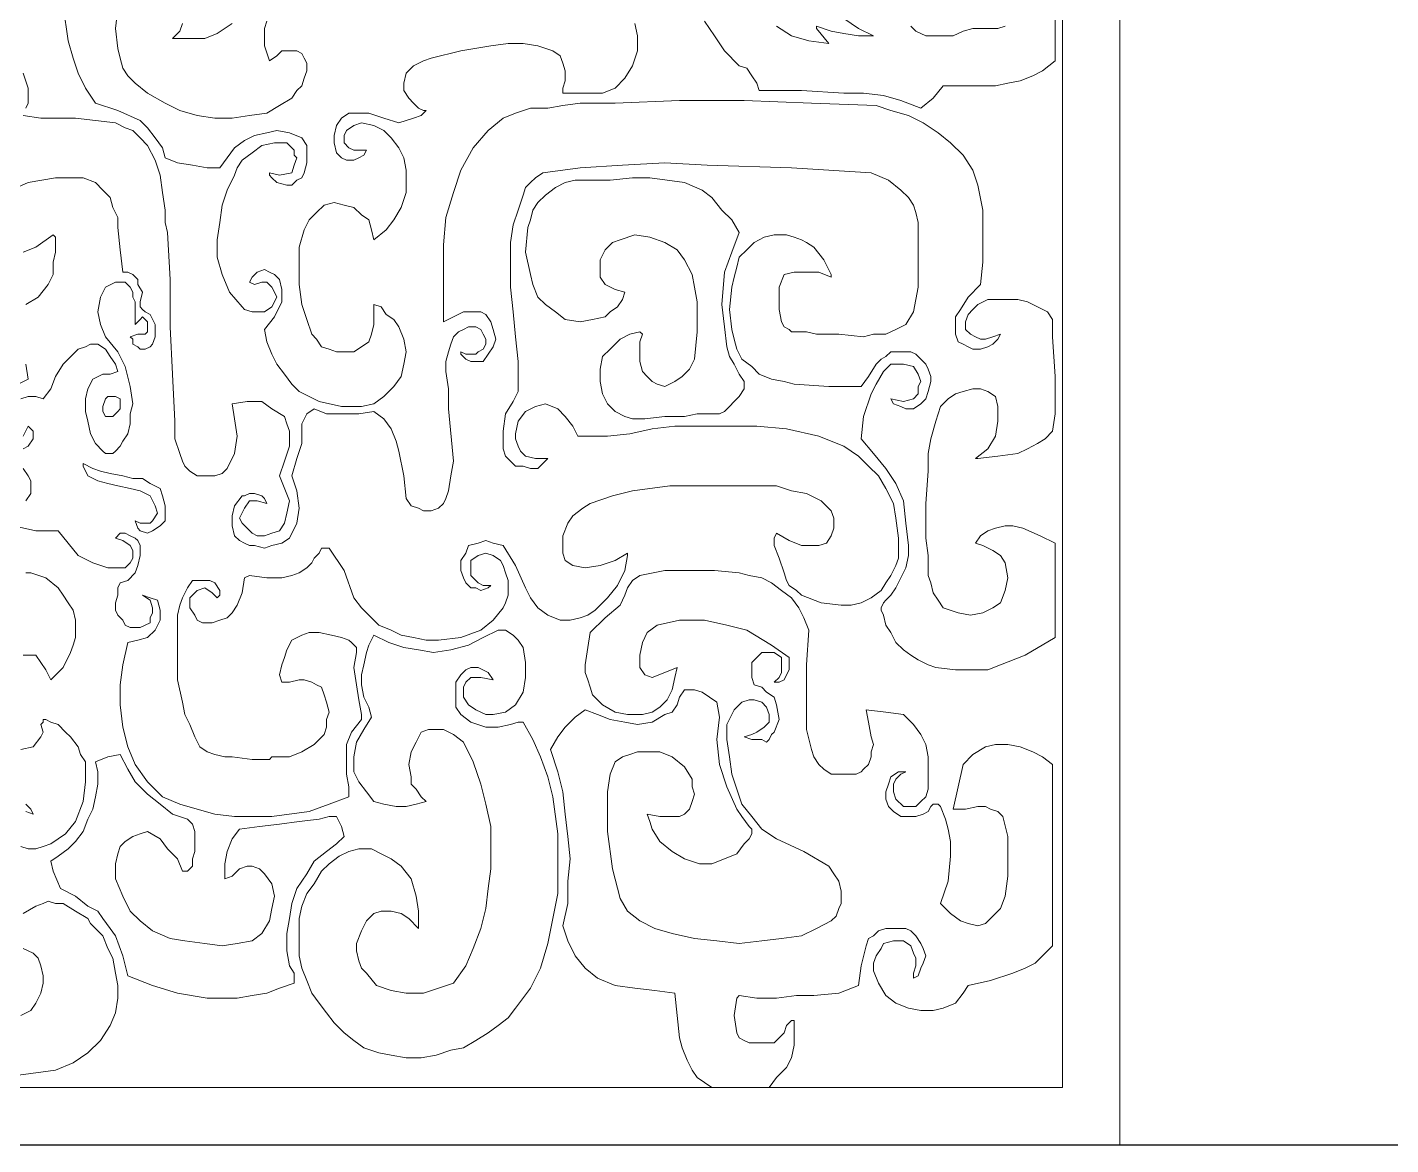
# Model space of a CAD drawing. Extents: x -66030 to 95157, y -13132 to 45879.
# Drawn here: x -38988 to -36846, y 24423 to 26178 of the extents above; entities that cross this region are included whole.
import ezdxf

# ---------------------------------------------------------------- set-up
doc = ezdxf.new("R2010")
doc.units = 0
doc.header["$LTSCALE"] = 100
doc.header["$MEASUREMENT"] = 0
doc.layers.get('0').update_dxf_attribs({"linetype": 'CONTINUOUS'})
doc.layers.add('3', color=11, linetype='CONTINUOUS')

msp = doc.modelspace()

# ---------------------------------------------------------------- linework, layer by layer
at = {"lineweight": 0}
for points in [[(-39466.8, 29168.3), (-37271.6, 29168.3), (-37271.6, 24422.6), (-39466.8, 24422.6), (-39466.8, 29168.3)], [(-39377, 29078.5), (-37361.5, 29078.5), (-37361.5, 24512.4), (-39377, 24512.4), (-39377, 29078.5)], [(-38173.9, 25914.7), (-38158.3, 25926.4), (-38142.7, 25934.2), (-38127, 25938.1), (-38107.5, 25938.1), (-38072.4, 25938.1), (-38037.2, 25942), (-38009.9, 25942), (-37982.5, 25938.1), (-37955.2, 25934.2), (-37927.8, 25922.5), (-37912.2, 25910.7), (-37896.6, 25891.2), (-37881, 25875.6), (-37869.3, 25856.1), (-37881, 25824.8), (-37892.7, 25793.6), (-37896.6, 25742.8), (-37892.7, 25707.6), (-37888.8, 25676.4), (-37884.9, 25660.8), (-37877.1, 25649), (-37869.3, 25633.4), (-37861.4, 25621.7), (-37861.4, 25610), (-37869.3, 25598.3), (-37877.1, 25590.5), (-37884.9, 25582.6), (-37892.7, 25574.8), (-37900.5, 25570.9), (-37908.3, 25570.9), (-37916.1, 25570.9), (-37935.7, 25570.9), (-37955.2, 25567), (-37986.4, 25567), (-38017.7, 25563.1), (-38037.2, 25563.1), (-38048.9, 25567), (-38064.5, 25574.8), (-38076.3, 25586.6), (-38084.1, 25602.2), (-38088, 25621.7), (-38088, 25641.2), (-38084.1, 25660.8), (-38072.4, 25672.5), (-38056.7, 25688.1), (-38041.1, 25695.9), (-38025.5, 25699.8), (-38021.6, 25695.9), (-38025.5, 25684.2), (-38025.5, 25668.6), (-38025.5, 25653), (-38021.6, 25637.3), (-38013.8, 25629.5), (-38006, 25621.7), (-37998.1, 25617.8), (-37986.4, 25613.9), (-37970.8, 25621.7), (-37959.1, 25629.5), (-37947.4, 25641.2), (-37939.6, 25656.9), (-37935.7, 25699.8), (-37935.7, 25746.7), (-37939.6, 25770.1), (-37943.5, 25789.7), (-37955.2, 25813.1), (-37966.9, 25828.7), (-37986.4, 25840.4), (-38009.9, 25848.3), (-38033.3, 25852.2), (-38056.7, 25844.3), (-38068.5, 25840.4), (-38080.2, 25828.7), (-38088, 25813.1), (-38088, 25801.4), (-38088, 25785.8), (-38080.2, 25774), (-38064.5, 25766.2), (-38048.9, 25762.3), (-38052.8, 25750.6), (-38060.6, 25738.9), (-38072.4, 25731.1), (-38080.2, 25723.3), (-38099.7, 25719.4), (-38119.2, 25715.4), (-38142.7, 25719.4), (-38158.3, 25731.1), (-38173.9, 25742.8), (-38185.6, 25754.5), (-38193.4, 25774), (-38197.4, 25789.7), (-38205.2, 25824.8), (-38201.3, 25863.9), (-38197.4, 25875.6), (-38193.4, 25891.2), (-38185.6, 25902.9), (-38173.9, 25914.7)], [(-38849.6, 25598.3), (-38841.8, 25594.4), (-38841.8, 25586.6), (-38841.8, 25578.7), (-38845.7, 25574.8), (-38853.6, 25567), (-38861.4, 25567), (-38865.3, 25567), (-38869.2, 25574.8), (-38869.2, 25582.6), (-38865.3, 25594.4), (-38861.4, 25598.3), (-38849.6, 25598.3)], [(-38900.4, 25492.8), (-38884.8, 25485), (-38873.1, 25481.1), (-38857.5, 25477.2), (-38837.9, 25473.3), (-38822.3, 25469.4), (-38806.7, 25469.4), (-38795, 25461.6), (-38779.3, 25453.7), (-38775.4, 25442), (-38771.5, 25426.4), (-38771.5, 25414.7), (-38771.5, 25403), (-38779.3, 25395.2), (-38791.1, 25387.3), (-38798.9, 25383.4), (-38810.6, 25387.3), (-38814.5, 25391.3), (-38818.4, 25403), (-38810.6, 25399.1), (-38802.8, 25399.1), (-38795, 25399.1), (-38791.1, 25403), (-38783.2, 25414.7), (-38787.2, 25426.4), (-38795, 25442), (-38810.6, 25449.8), (-38826.2, 25453.7), (-38845.7, 25457.7), (-38861.4, 25461.6), (-38877, 25465.5), (-38892.6, 25473.3), (-38900.4, 25488.9), (-38900.4, 25492.8)], [(-37912.2, 24512.4), (-37935.7, 24528), (-37943.5, 24539.8), (-37951.3, 24555.4), (-37959.1, 24574.9), (-37963, 24590.5), (-37966.9, 24625.7), (-37970.8, 24660.8), (-38002.1, 24664.7), (-38033.3, 24668.7), (-38064.5, 24672.6), (-38091.9, 24684.3), (-38111.4, 24699.9), (-38127, 24719.4), (-38138.8, 24742.9), (-38146.6, 24766.3), (-38138.8, 24801.5), (-38138.8, 24836.6), (-38134.9, 24871.8), (-38138.8, 24906.9), (-38142.7, 24942.1), (-38146.6, 24977.2), (-38154.4, 25008.5), (-38166.1, 25043.6), (-38154.4, 25063.2), (-38142.7, 25078.8), (-38127, 25094.4), (-38111.4, 25106.1), (-38091.9, 25098.3), (-38072.4, 25090.5), (-38048.9, 25086.6), (-38029.4, 25082.7), (-38006, 25086.6), (-37986.4, 25098.3), (-37974.7, 25102.2), (-37966.9, 25113.9), (-37963, 25125.6), (-37955.2, 25137.4), (-37939.6, 25137.4), (-37927.8, 25133.5), (-37916.1, 25125.6), (-37904.4, 25117.8), (-37900.5, 25094.4), (-37904.4, 25059.2), (-37900.5, 25020.2), (-37888.8, 24985), (-37873.2, 24949.9), (-37865.3, 24938.2), (-37853.6, 24922.5), (-37849.7, 24918.6), (-37849.7, 24910.8), (-37853.6, 24903), (-37861.4, 24895.2), (-37873.2, 24879.6), (-37892.7, 24871.8), (-37912.2, 24863.9), (-37931.7, 24863.9), (-37955.2, 24871.8), (-37974.7, 24883.5), (-37994.2, 24899.1), (-38006, 24918.6), (-38009.9, 24930.3), (-38013.8, 24942.1), (-37994.2, 24938.2), (-37978.6, 24938.2), (-37970.8, 24938.2), (-37963, 24938.2), (-37955.2, 24942.1), (-37947.4, 24949.9), (-37943.5, 24961.6), (-37939.6, 24973.3), (-37943.5, 24985), (-37943.5, 24996.8), (-37955.2, 25016.3), (-37974.7, 25031.9), (-37994.2, 25039.7), (-38017.7, 25039.7), (-38029.4, 25039.7), (-38041.1, 25035.8), (-38052.8, 25031.9), (-38064.5, 25024.1), (-38072.4, 25004.6), (-38076.3, 24977.2), (-38076.3, 24949.9), (-38076.3, 24914.7), (-38068.5, 24856.1), (-38056.7, 24809.3), (-38045, 24789.7), (-38025.5, 24774.1), (-38002.1, 24762.4), (-37974.7, 24754.6), (-37939.6, 24746.8), (-37904.4, 24742.9), (-37869.3, 24739), (-37834.1, 24742.9), (-37802.8, 24746.8), (-37771.6, 24750.7), (-37748.2, 24762.4), (-37724.7, 24774.1), (-37716.9, 24781.9), (-37713, 24793.6), (-37709.1, 24801.5), (-37709.1, 24813.2), (-37709.1, 24821), (-37713, 24836.6), (-37720.8, 24848.3), (-37728.6, 24860), (-37767.7, 24883.5), (-37810.7, 24903), (-37834.1, 24918.6), (-37849.7, 24938.2), (-37865.3, 24957.7), (-37873.2, 24981.1), (-37881, 25004.6), (-37884.9, 25031.9), (-37888.8, 25059.2), (-37888.8, 25082.7), (-37877.1, 25106.1), (-37865.3, 25117.8), (-37853.6, 25121.7), (-37845.8, 25121.7), (-37834.1, 25117.8), (-37826.3, 25110), (-37822.4, 25098.3), (-37822.4, 25086.6), (-37830.2, 25078.8), (-37841.9, 25071), (-37849.7, 25067.1), (-37861.4, 25063.2), (-37849.7, 25059.2), (-37834.1, 25059.2), (-37826.3, 25055.3), (-37822.4, 25059.2), (-37818.5, 25067.1), (-37814.6, 25071), (-37806.8, 25090.5), (-37810.7, 25113.9), (-37814.6, 25125.6), (-37826.3, 25133.5), (-37834.1, 25141.3), (-37845.8, 25145.2), (-37849.7, 25156.9), (-37849.7, 25168.6), (-37849.7, 25180.3), (-37841.9, 25188.1), (-37834.1, 25196), (-37826.3, 25196), (-37814.6, 25196), (-37802.8, 25188.1), (-37802.8, 25176.4), (-37802.8, 25164.7), (-37806.8, 25156.9), (-37814.6, 25149.1), (-37810.7, 25149.1), (-37806.8, 25149.1), (-37798.9, 25153), (-37795, 25160.8), (-37791.1, 25168.6), (-37791.1, 25176.4), (-37791.1, 25188.1), (-37818.5, 25207.7), (-37857.5, 25231.1), (-37888.8, 25238.9), (-37923.9, 25246.7), (-37963, 25246.7), (-37998.1, 25238.9), (-38013.8, 25227.2), (-38021.6, 25211.6), (-38025.5, 25192), (-38025.5, 25172.5), (-38017.7, 25160.8), (-38006, 25156.9), (-37986.4, 25164.7), (-37966.9, 25172.5), (-37970.8, 25156.9), (-37974.7, 25137.4), (-37982.5, 25121.7), (-37994.2, 25110), (-38006, 25102.2), (-38021.6, 25098.3), (-38045, 25098.3), (-38064.5, 25102.2), (-38084.1, 25113.9), (-38099.7, 25129.6), (-38103.6, 25141.3), (-38107.5, 25153), (-38111.4, 25164.7), (-38111.4, 25176.4), (-38107.5, 25203.8), (-38103.6, 25227.2), (-38080.2, 25250.6), (-38056.7, 25270.2), (-38048.9, 25285.8), (-38045, 25297.5), (-38037.2, 25309.2), (-38025.5, 25317), (-37986.4, 25324.9), (-37947.4, 25324.9), (-37908.3, 25324.9), (-37869.3, 25320.9), (-37853.6, 25317), (-37834.1, 25313.1), (-37818.5, 25305.3), (-37802.8, 25293.6), (-37787.2, 25281.9), (-37775.5, 25266.3), (-37767.7, 25250.6), (-37759.9, 25231.1), (-37763.8, 25176.4), (-37763.8, 25106.1), (-37763.8, 25074.9), (-37756, 25043.6), (-37752.1, 25031.9), (-37744.3, 25020.2), (-37736.4, 25012.4), (-37724.7, 25004.6), (-37709.1, 25004.6), (-37693.5, 25004.6), (-37685.7, 25004.6), (-37677.9, 25008.5), (-37674, 25012.4), (-37666.1, 25020.2), (-37662.2, 25031.9), (-37662.2, 25039.7), (-37658.3, 25051.4), (-37662.2, 25063.2), (-37666.1, 25086.6), (-37670, 25106.1), (-37670, 25106.1), (-37638.8, 25102.2), (-37611.5, 25098.3), (-37595.8, 25082.7), (-37584.1, 25067.1), (-37576.3, 25051.4), (-37572.4, 25031.9), (-37572.4, 25016.3), (-37572.4, 25000.7), (-37572.4, 24981.1), (-37576.3, 24969.4), (-37584.1, 24961.6), (-37591.9, 24953.8), (-37599.7, 24953.8), (-37611.5, 24953.8), (-37623.2, 24965.5), (-37627.1, 24977.2), (-37627.1, 24988.9), (-37623.2, 24996.8), (-37615.4, 25004.6), (-37607.6, 25008.5), (-37611.5, 25008.5), (-37619.3, 25008.5), (-37631, 25000.7), (-37634.9, 24988.9), (-37638.8, 24977.2), (-37638.8, 24965.5), (-37634.9, 24953.8), (-37627.1, 24946), (-37615.4, 24938.2), (-37603.6, 24938.2), (-37591.9, 24938.2), (-37580.2, 24942.1), (-37572.4, 24946), (-37568.5, 24953.8), (-37564.6, 24957.7), (-37560.7, 24957.7), (-37556.8, 24957.7), (-37552.9, 24953.8), (-37545.1, 24934.3), (-37541.1, 24918.6), (-37537.2, 24899.1), (-37537.2, 24875.7), (-37541.1, 24836.6), (-37552.9, 24801.5), (-37537.2, 24785.8), (-37521.6, 24774.1), (-37509.9, 24770.2), (-37494.3, 24766.3), (-37482.6, 24770.2), (-37470.8, 24781.9), (-37459.1, 24793.6), (-37451.3, 24813.2), (-37447.4, 24844.4), (-37447.4, 24875.7), (-37447.4, 24906.9), (-37455.2, 24938.2), (-37463, 24946), (-37474.7, 24949.9), (-37482.6, 24953.8), (-37494.3, 24953.8), (-37513.8, 24949.9), (-37533.3, 24949.9), (-37525.5, 24985), (-37517.7, 25020.2), (-37502.1, 25035.8), (-37482.6, 25047.5), (-37466.9, 25051.4), (-37447.4, 25051.4), (-37427.9, 25047.5), (-37408.3, 25039.7), (-37392.7, 25031.9), (-37377.1, 25020.2), (-37377.1, 24735.1), (-37392.7, 24719.4), (-37404.4, 24707.7), (-37420.1, 24699.9), (-37439.6, 24692.1), (-37474.7, 24680.4), (-37509.9, 24672.6), (-37517.7, 24660.8), (-37529.4, 24645.2), (-37549, 24637.4), (-37564.6, 24633.5), (-37584.1, 24633.5), (-37603.6, 24637.4), (-37623.2, 24645.2), (-37638.8, 24656.9), (-37650.5, 24676.5), (-37658.3, 24696), (-37658.3, 24707.7), (-37654.4, 24719.4), (-37646.6, 24731.1), (-37642.7, 24739), (-37627.1, 24742.9), (-37611.5, 24742.9), (-37599.7, 24735.1), (-37595.8, 24723.3), (-37591.9, 24715.5), (-37591.9, 24703.8), (-37595.8, 24692.1), (-37595.8, 24684.3), (-37588, 24688.2), (-37584.1, 24699.9), (-37580.2, 24707.7), (-37576.3, 24719.4), (-37580.2, 24731.1), (-37584.1, 24739), (-37591.9, 24750.7), (-37599.7, 24758.5), (-37607.6, 24762.4), (-37619.3, 24762.4), (-37631, 24762.4), (-37638.8, 24762.4), (-37650.5, 24758.5), (-37658.3, 24750.7), (-37666.1, 24746.8), (-37670, 24735.1), (-37677.9, 24703.8), (-37681.8, 24672.6), (-37713, 24660.8), (-37752.1, 24656.9), (-37779.4, 24656.9), (-37810.7, 24653), (-37841.9, 24653), (-37869.3, 24656.9), (-37873.2, 24653), (-37877.1, 24625.7), (-37873.2, 24598.3), (-37869.3, 24590.5), (-37861.4, 24586.6), (-37853.6, 24582.7), (-37845.8, 24582.7), (-37830.2, 24582.7), (-37814.6, 24582.7), (-37806.8, 24590.5), (-37798.9, 24598.3), (-37795, 24610.1), (-37787.2, 24617.9), (-37783.3, 24617.9), (-37783.3, 24598.3), (-37783.3, 24578.8), (-37787.2, 24559.3), (-37795, 24543.7), (-37810.7, 24528), (-37822.4, 24512.4), (-37912.2, 24512.4)], [(-38525.5, 24852.2), (-38513.7, 24863.9), (-38498.1, 24875.7), (-38482.5, 24883.5), (-38466.9, 24887.4), (-38447.3, 24887.4), (-38431.7, 24879.6), (-38416.1, 24871.8), (-38400.5, 24860), (-38384.8, 24840.5), (-38377, 24813.2), (-38373.1, 24789.7), (-38373.1, 24762.4), (-38388.7, 24778), (-38400.5, 24785.8), (-38416.1, 24789.7), (-38431.7, 24789.7), (-38443.4, 24785.8), (-38455.1, 24774.1), (-38463, 24758.5), (-38470.8, 24739), (-38470.8, 24727.2), (-38466.9, 24711.6), (-38463, 24699.9), (-38455.1, 24692.1), (-38439.5, 24672.6), (-38416.1, 24664.7), (-38392.6, 24660.8), (-38365.3, 24660.8), (-38341.9, 24668.7), (-38318.4, 24676.5), (-38298.9, 24703.8), (-38287.2, 24731.1), (-38275.5, 24762.4), (-38267.7, 24793.6), (-38263.8, 24824.9), (-38259.8, 24856.1), (-38259.8, 24887.4), (-38259.8, 24922.5), (-38267.7, 24957.7), (-38275.5, 24988.9), (-38287.2, 25024.1), (-38302.8, 25055.3), (-38318.4, 25067.1), (-38334.1, 25074.9), (-38341.9, 25074.9), (-38349.7, 25074.9), (-38357.5, 25074.9), (-38369.2, 25071), (-38377, 25055.3), (-38384.8, 25039.7), (-38388.7, 25020.2), (-38384.8, 25000.7), (-38384.8, 24988.9), (-38377, 24981.1), (-38369.2, 24969.4), (-38361.4, 24961.6), (-38377, 24957.7), (-38392.6, 24953.8), (-38408.3, 24953.8), (-38427.8, 24957.7), (-38443.4, 24961.6), (-38455.1, 24977.2), (-38466.9, 24992.8), (-38474.7, 25008.5), (-38474.7, 25031.9), (-38470.8, 25055.3), (-38459.1, 25074.9), (-38447.3, 25094.4), (-38451.2, 25110), (-38459.1, 25125.6), (-38463, 25145.2), (-38463, 25160.8), (-38459.1, 25176.4), (-38455.1, 25196), (-38451.2, 25207.7), (-38443.4, 25223.3), (-38420, 25211.6), (-38396.6, 25203.8), (-38373.1, 25199.9), (-38349.7, 25196), (-38322.3, 25199.9), (-38295, 25207.7), (-38271.6, 25219.4), (-38248.1, 25231.1), (-38236.4, 25231.1), (-38224.7, 25223.3), (-38216.9, 25215.5), (-38209.1, 25203.8), (-38205.2, 25180.3), (-38205.2, 25156.9), (-38209.1, 25133.5), (-38220.8, 25113.9), (-38236.4, 25102.2), (-38255.9, 25098.3), (-38267.7, 25098.3), (-38283.3, 25106.1), (-38295, 25113.9), (-38302.8, 25125.6), (-38302.8, 25133.5), (-38302.8, 25141.3), (-38298.9, 25149.1), (-38291.1, 25156.9), (-38275.5, 25156.9), (-38255.9, 25153), (-38263.8, 25164.7), (-38279.4, 25172.5), (-38291.1, 25172.5), (-38298.9, 25168.6), (-38306.7, 25160.8), (-38314.5, 25149.1), (-38314.5, 25137.4), (-38314.5, 25125.6), (-38314.5, 25110), (-38306.7, 25098.3), (-38291.1, 25086.6), (-38267.7, 25078.8), (-38248.1, 25078.8), (-38228.6, 25082.7), (-38216.9, 25086.6), (-38209.1, 25086.6), (-38193.4, 25059.2), (-38181.7, 25031.9), (-38170, 25000.7), (-38162.2, 24969.4), (-38154.4, 24910.8), (-38154.4, 24856.1), (-38154.4, 24817.1), (-38162.2, 24778), (-38170, 24739), (-38181.7, 24699.9), (-38197.4, 24668.7), (-38220.8, 24637.4), (-38232.5, 24621.8), (-38248.1, 24610.1), (-38263.8, 24598.3), (-38283.3, 24586.6), (-38302.8, 24574.9), (-38322.3, 24571), (-38345.8, 24563.2), (-38369.2, 24559.3), (-38392.6, 24559.3), (-38416.1, 24563.2), (-38435.6, 24567.1), (-38459.1, 24574.9), (-38474.7, 24586.6), (-38490.3, 24598.3), (-38505.9, 24614), (-38517.6, 24629.6), (-38529.4, 24645.2), (-38541.1, 24660.8), (-38548.9, 24680.4), (-38556.7, 24699.9), (-38560.6, 24719.4), (-38560.6, 24739), (-38560.6, 24758.5), (-38560.6, 24778), (-38556.7, 24797.5), (-38548.9, 24817.1), (-38537.2, 24832.7), (-38525.5, 24852.2)], [(-38880.9, 25024.1), (-38861.4, 25031.9), (-38841.8, 25035.8), (-38830.1, 25012.4), (-38818.4, 24992.8), (-38798.9, 24973.3), (-38779.3, 24957.7), (-38759.8, 24942.1), (-38736.4, 24934.3), (-38728.6, 24926.4), (-38724.7, 24914.7), (-38724.7, 24906.9), (-38724.7, 24899.1), (-38724.7, 24883.5), (-38728.6, 24871.8), (-38728.6, 24860), (-38736.4, 24852.2), (-38744.2, 24852.2), (-38752, 24871.8), (-38767.6, 24887.4), (-38779.3, 24903), (-38798.9, 24914.7), (-38810.6, 24910.8), (-38822.3, 24906.9), (-38834, 24899.1), (-38841.8, 24891.3), (-38845.7, 24879.6), (-38849.6, 24863.9), (-38849.6, 24852.2), (-38849.6, 24840.5), (-38837.9, 24813.2), (-38826.2, 24789.7), (-38810.6, 24774.1), (-38791.1, 24758.5), (-38763.7, 24746.8), (-38740.3, 24742.9), (-38709, 24739), (-38681.7, 24735.1), (-38658.3, 24739), (-38634.8, 24742.9), (-38619.2, 24754.6), (-38607.5, 24774.1), (-38603.6, 24793.6), (-38599.7, 24813.2), (-38603.6, 24832.7), (-38615.3, 24848.3), (-38623.1, 24856.1), (-38634.8, 24860), (-38642.6, 24860), (-38654.3, 24856.1), (-38666.1, 24844.4), (-38677.8, 24840.5), (-38677.8, 24863.9), (-38673.9, 24883.5), (-38666.1, 24903), (-38654.3, 24918.6), (-38623.1, 24922.5), (-38591.9, 24926.4), (-38560.6, 24930.3), (-38529.4, 24934.3), (-38513.7, 24938.2), (-38502, 24938.2), (-38494.2, 24922.5), (-38490.3, 24906.9), (-38502, 24895.2), (-38517.6, 24883.5), (-38537.2, 24867.9), (-38548.9, 24848.3), (-38564.5, 24824.9), (-38572.3, 24801.5), (-38576.2, 24778), (-38580.1, 24754.6), (-38580.1, 24727.2), (-38576.2, 24703.8), (-38568.4, 24692.1), (-38568.4, 24676.5), (-38591.9, 24668.7), (-38611.4, 24660.8), (-38634.8, 24656.9), (-38658.3, 24653), (-38705.1, 24653), (-38752, 24660.8), (-38791.1, 24672.6), (-38830.1, 24688.2), (-38837.9, 24719.4), (-38849.6, 24750.7), (-38857.5, 24762.4), (-38869.2, 24778), (-38877, 24789.7), (-38892.6, 24797.5), (-38912.1, 24813.2), (-38935.6, 24824.9), (-38947.3, 24852.2), (-38951.2, 24867.9), (-38939.5, 24875.7), (-38923.9, 24887.4), (-38912.1, 24899.1), (-38900.4, 24914.7), (-38892.6, 24934.3), (-38884.8, 24949.9), (-38880.9, 24969.4), (-38877, 24988.9), (-38877, 25008.5), (-38880.9, 25024.1)]]:
    msp.add_lwpolyline(points, close=True, dxfattribs=at)
for points in [[(-37373.2, 26363.8), (-37373.2, 26125.6), (-37373.2, 26125.6), (-37392.7, 26110), (-37408.3, 26102.1), (-37427.9, 26094.3), (-37447.4, 26090.4), (-37466.9, 26086.5), (-37509.9, 26086.5), (-37549, 26086.5), (-37564.6, 26067), (-37584.1, 26051.4), (-37615.4, 26063.1), (-37642.7, 26070.9), (-37674, 26074.8), (-37705.2, 26074.8), (-37771.6, 26078.7), (-37838, 26078.7), (-37841.9, 26090.4), (-37849.7, 26102.1), (-37857.5, 26113.9), (-37869.3, 26117.8), (-37892.7, 26141.2), (-37908.3, 26164.6), (-37923.9, 26188.1)], [(-38033.3, 26184.2), (-38029.4, 26164.6), (-38029.4, 26141.2), (-38037.2, 26117.8), (-38048.9, 26098.2), (-38064.5, 26082.6), (-38084.1, 26074.8), (-38103.6, 26074.8), (-38127, 26074.8), (-38146.6, 26074.8), (-38146.6, 26082.6), (-38142.7, 26094.3), (-38142.7, 26110), (-38146.6, 26121.7), (-38150.5, 26133.4), (-38162.2, 26141.2), (-38185.6, 26149), (-38209.1, 26152.9), (-38232.5, 26152.9), (-38259.8, 26149), (-38306.7, 26141.2), (-38353.6, 26129.5), (-38365.3, 26125.6), (-38380.9, 26117.8), (-38392.6, 26106), (-38396.6, 26090.4), (-38396.6, 26078.7), (-38388.7, 26067), (-38380.9, 26059.2), (-38373.1, 26051.4), (-38365.3, 26047.5), (-38361.4, 26047.5), (-38369.2, 26039.6), (-38380.9, 26035.7), (-38392.6, 26031.8), (-38404.4, 26027.9), (-38427.8, 26035.7), (-38451.2, 26043.6), (-38463, 26043.6), (-38474.7, 26043.6), (-38482.5, 26043.6), (-38494.2, 26035.7), (-38502, 26024), (-38505.9, 26008.4), (-38505.9, 25996.7), (-38502, 25981.1), (-38494.2, 25973.2), (-38486.4, 25969.3), (-38474.7, 25969.3), (-38466.9, 25973.2), (-38459.1, 25977.1), (-38455.1, 25985), (-38466.9, 25985), (-38474.7, 25985), (-38482.5, 25988.9), (-38490.3, 25996.7), (-38490.3, 26008.4), (-38486.4, 26016.2), (-38474.7, 26024), (-38463, 26027.9), (-38443.4, 26024), (-38427.8, 26016.2), (-38416.1, 26004.5), (-38404.4, 25988.9), (-38396.6, 25973.2), (-38392.6, 25953.7), (-38392.6, 25934.2), (-38392.6, 25918.6), (-38400.5, 25895.1), (-38412.2, 25875.6), (-38423.9, 25860), (-38443.4, 25844.3), (-38447.3, 25860), (-38451.2, 25875.6), (-38463, 25883.4), (-38474.7, 25895.1), (-38490.3, 25899), (-38505.9, 25902.9), (-38521.5, 25899), (-38533.3, 25887.3), (-38545, 25875.6), (-38552.8, 25860), (-38560.6, 25832.6), (-38560.6, 25801.4), (-38560.6, 25774), (-38556.7, 25742.8), (-38548.9, 25719.4), (-38541.1, 25695.9), (-38533.3, 25688.1), (-38525.5, 25676.4), (-38513.7, 25672.5), (-38502, 25668.6), (-38490.3, 25668.6), (-38474.7, 25668.6), (-38463, 25676.4), (-38451.2, 25684.2), (-38447.3, 25695.9), (-38443.4, 25711.5), (-38443.4, 25727.2), (-38443.4, 25742.8), (-38431.7, 25738.9), (-38423.9, 25727.2), (-38412.2, 25719.4), (-38404.4, 25707.6), (-38396.6, 25688.1), (-38392.6, 25668.6), (-38396.6, 25649), (-38400.5, 25629.5), (-38412.2, 25613.9), (-38427.8, 25598.3), (-38443.4, 25586.6), (-38463, 25582.6), (-38494.2, 25582.6), (-38529.4, 25590.5), (-38545, 25598.3), (-38560.6, 25606.1), (-38572.3, 25617.8), (-38584, 25633.4), (-38595.8, 25649), (-38603.6, 25664.7), (-38611.4, 25684.2), (-38615.3, 25703.7), (-38599.7, 25723.3), (-38587.9, 25746.7), (-38587.9, 25766.2), (-38591.9, 25781.9), (-38599.7, 25789.7), (-38607.5, 25793.6), (-38615.3, 25797.5), (-38627, 25793.6), (-38634.8, 25785.8), (-38638.7, 25777.9), (-38630.9, 25774), (-38619.2, 25777.9), (-38611.4, 25777.9), (-38603.6, 25770.1), (-38599.7, 25762.3), (-38595.8, 25754.5), (-38603.6, 25738.9), (-38615.3, 25731.1), (-38627, 25731.1), (-38634.8, 25731.1), (-38646.5, 25735), (-38650.4, 25738.9), (-38670, 25762.3), (-38681.7, 25789.7), (-38689.5, 25817), (-38689.5, 25844.3), (-38685.6, 25871.7), (-38681.7, 25899), (-38673.9, 25922.5), (-38662.2, 25945.9), (-38658.3, 25957.6), (-38650.4, 25969.3), (-38634.8, 25981.1), (-38619.2, 25992.8), (-38599.7, 25996.7), (-38580.1, 25996.7), (-38576.2, 25992.8), (-38568.4, 25985), (-38568.4, 25977.1), (-38564.5, 25973.2), (-38568.4, 25961.5), (-38572.3, 25949.8), (-38591.9, 25945.9), (-38607.5, 25949.8), (-38607.5, 25945.9), (-38603.6, 25942), (-38595.8, 25934.2), (-38580.1, 25930.3), (-38572.3, 25930.3), (-38564.5, 25938.1), (-38556.7, 25942), (-38552.8, 25949.8), (-38548.9, 25965.4), (-38548.9, 25977.1), (-38548.9, 25992.8), (-38556.7, 26004.5), (-38576.2, 26012.3), (-38595.8, 26016.2), (-38611.4, 26012.3), (-38630.9, 26008.4), (-38646.5, 26000.6), (-38662.2, 25988.9), (-38673.9, 25973.2), (-38685.6, 25957.6), (-38705.1, 25957.6), (-38728.6, 25961.5), (-38752, 25965.4), (-38771.5, 25973.2), (-38775.4, 25988.9), (-38787.2, 26004.5), (-38798.9, 26020.1), (-38810.6, 26031.8), (-38845.7, 26047.5), (-38880.9, 26059.2), (-38896.5, 26082.6), (-38908.2, 26106), (-38916, 26129.5), (-38923.9, 26156.8), (-38931.7, 26211.5)], [(-38845.7, 26207.6), (-38849.6, 26176.4), (-38845.7, 26145.1), (-38841.8, 26129.5), (-38837.9, 26113.9), (-38830.1, 26102.1), (-38818.4, 26090.4), (-38798.9, 26074.8), (-38771.5, 26059.2), (-38748.1, 26047.5), (-38720.8, 26039.6), (-38693.4, 26035.7), (-38666.1, 26035.7), (-38638.7, 26039.6), (-38611.4, 26043.6), (-38591.9, 26055.3), (-38572.3, 26067), (-38564.5, 26078.7), (-38556.7, 26086.5), (-38552.8, 26098.2), (-38548.9, 26110), (-38548.9, 26121.7), (-38552.8, 26129.5), (-38556.7, 26137.3), (-38564.5, 26141.2), (-38576.2, 26141.2), (-38587.9, 26141.2), (-38595.8, 26133.4), (-38607.5, 26125.6), (-38615.3, 26149), (-38615.3, 26176.4), (-38611.4, 26188.1)], [(-38666.1, 26184.2), (-38689.5, 26168.5), (-38709, 26160.7), (-38736.4, 26160.7), (-38759.8, 26160.7), (-38748.1, 26172.4), (-38744.2, 26184.2)], [(-37810.7, 26180.3), (-37787.2, 26164.6), (-37759.9, 26156.8), (-37728.6, 26152.9), (-37748.2, 26176.4), (-37748.2, 26180.3), (-37724.7, 26172.4), (-37705.2, 26168.5), (-37681.8, 26164.6), (-37658.3, 26164.6), (-37681.8, 26176.4), (-37705.2, 26192)], [(-37599.7, 26180.3), (-37591.9, 26172.4), (-37584.1, 26168.5), (-37576.3, 26164.6), (-37568.5, 26164.6), (-37552.9, 26164.6), (-37533.3, 26164.6), (-37517.7, 26172.4), (-37502.1, 26176.4), (-37482.6, 26176.4), (-37463, 26176.4), (-37451.3, 26180.3)], [(-38994.2, 26106), (-38986.4, 26082.6), (-38986.4, 26070.9), (-38986.4, 26059.2), (-38990.3, 26051.4)], [(-38994.2, 26039.6), (-38966.8, 26035.7), (-38912.1, 26035.7), (-38880.9, 26031.8), (-38849.6, 26027.9), (-38834, 26020.1), (-38822.3, 26016.2), (-38810.6, 26004.5), (-38798.9, 25992.8), (-38787.2, 25969.3), (-38779.3, 25945.9), (-38775.4, 25918.6), (-38771.5, 25891.2), (-38771.5, 25871.7), (-38767.6, 25856.1), (-38763.7, 25781.9), (-38763.7, 25707.6), (-38759.8, 25633.4), (-38755.9, 25559.2), (-38755.9, 25531.9), (-38748.1, 25508.4), (-38744.2, 25496.7), (-38740.3, 25488.9), (-38732.5, 25481.1), (-38720.8, 25473.3), (-38709, 25473.3), (-38693.4, 25473.3), (-38681.7, 25477.2), (-38673.9, 25485), (-38662.2, 25508.4), (-38658.3, 25535.8), (-38662.2, 25563.1), (-38666.1, 25586.6), (-38642.6, 25590.5), (-38619.2, 25590.5), (-38603.6, 25578.7), (-38584, 25567), (-38580.1, 25555.3), (-38576.2, 25543.6), (-38576.2, 25531.9), (-38576.2, 25520.2), (-38584, 25496.7), (-38591.9, 25473.3), (-38576.2, 25434.2), (-38580.1, 25414.7), (-38584, 25399.1), (-38591.9, 25387.3), (-38603.6, 25383.4), (-38615.3, 25379.5), (-38627, 25379.5), (-38634.8, 25383.4), (-38642.6, 25391.3), (-38650.4, 25399.1), (-38654.3, 25406.9), (-38646.5, 25422.5), (-38638.7, 25434.2), (-38627, 25434.2), (-38611.4, 25430.3), (-38615.3, 25438.1), (-38619.2, 25442), (-38630.9, 25445.9), (-38638.7, 25445.9), (-38646.5, 25442), (-38650.4, 25442), (-38662.2, 25426.4), (-38666.1, 25410.8), (-38666.1, 25395.2), (-38662.2, 25379.5), (-38654.3, 25371.7), (-38646.5, 25367.8), (-38638.7, 25363.9), (-38630.9, 25363.9), (-38615.3, 25360), (-38603.6, 25363.9), (-38587.9, 25367.8), (-38576.2, 25375.6), (-38564.5, 25399.1), (-38560.6, 25422.5), (-38564.5, 25449.8), (-38572.3, 25473.3), (-38564.5, 25500.6), (-38556.7, 25524.1), (-38556.7, 25539.7), (-38556.7, 25555.3), (-38548.9, 25570.9), (-38537.2, 25578.7), (-38517.6, 25570.9), (-38490.3, 25570.9), (-38466.9, 25570.9), (-38443.4, 25574.8), (-38427.8, 25563.1), (-38416.1, 25547.5), (-38408.3, 25528), (-38404.4, 25512.3), (-38396.6, 25473.3), (-38392.6, 25438.1), (-38384.8, 25426.4), (-38373.1, 25422.5), (-38365.3, 25418.6), (-38353.6, 25418.6), (-38341.9, 25422.5), (-38334.1, 25430.3), (-38330.2, 25438.1), (-38326.2, 25449.8), (-38322.3, 25473.3), (-38318.4, 25496.7), (-38326.2, 25578.7), (-38326.2, 25610), (-38330.2, 25637.3), (-38330.2, 25653), (-38326.2, 25668.6), (-38322.3, 25680.3), (-38318.4, 25692), (-38310.6, 25699.8), (-38302.8, 25703.7), (-38295, 25707.6), (-38283.3, 25707.6), (-38275.5, 25703.7), (-38271.6, 25695.9), (-38267.7, 25688.1), (-38267.7, 25680.3), (-38271.6, 25672.5), (-38279.4, 25668.6), (-38283.3, 25664.7), (-38291.1, 25664.7), (-38298.9, 25664.7), (-38306.7, 25668.6), (-38306.7, 25668.6), (-38306.7, 25664.7), (-38298.9, 25656.9), (-38291.1, 25653), (-38283.3, 25653), (-38271.6, 25653), (-38263.8, 25664.7), (-38255.9, 25676.4), (-38252, 25688.1), (-38255.9, 25703.7), (-38259.8, 25715.4), (-38267.7, 25727.2), (-38275.5, 25731.1), (-38283.3, 25731.1), (-38295, 25731.1), (-38302.8, 25731.1), (-38318.4, 25723.3), (-38334.1, 25715.4), (-38334.1, 25754.5), (-38334.1, 25797.5), (-38334.1, 25836.5), (-38330.2, 25879.5), (-38318.4, 25918.6), (-38306.7, 25953.7), (-38287.2, 25988.9), (-38263.8, 26016.2), (-38240.3, 26035.7), (-38220.8, 26043.6), (-38197.4, 26051.4), (-38170, 26051.4), (-38146.6, 26055.3), (-38119.2, 26059.2), (-38091.9, 26059.2), (-38064.5, 26059.2), (-37963, 26063.1), (-37861.4, 26063.1), (-37756, 26059.2), (-37654.4, 26055.3), (-37631, 26047.5), (-37603.6, 26039.6), (-37580.2, 26027.9), (-37556.8, 26012.3), (-37537.2, 25996.7), (-37517.7, 25977.1), (-37502.1, 25953.7), (-37494.3, 25930.3), (-37486.5, 25891.2), (-37486.5, 25852.2), (-37486.5, 25809.2), (-37490.4, 25774), (-37509.9, 25754.5), (-37521.6, 25735), (-37529.4, 25723.3), (-37529.4, 25711.5), (-37529.4, 25695.9), (-37525.5, 25684.2), (-37517.7, 25680.3), (-37509.9, 25676.4), (-37502.1, 25672.5), (-37490.4, 25672.5), (-37478.7, 25676.4), (-37470.8, 25680.3), (-37463, 25688.1), (-37459.1, 25695.9), (-37470.8, 25692), (-37482.6, 25688.1), (-37490.4, 25688.1), (-37498.2, 25692), (-37506, 25695.9), (-37513.8, 25703.7), (-37513.8, 25715.4), (-37509.9, 25727.2), (-37502.1, 25735), (-37494.3, 25742.8), (-37478.7, 25750.6), (-37466.9, 25750.6), (-37447.4, 25750.6), (-37431.8, 25750.6), (-37416.2, 25746.7), (-37400.5, 25738.9), (-37384.9, 25731.1), (-37377.1, 25719.4), (-37377.1, 25692), (-37373.2, 25629.5), (-37373.2, 25570.9), (-37377.1, 25543.6), (-37388.8, 25531.9), (-37400.5, 25524.1), (-37416.2, 25516.2), (-37431.8, 25508.4), (-37463, 25504.5), (-37494.3, 25500.6), (-37498.2, 25500.6), (-37478.7, 25516.2), (-37466.9, 25535.8), (-37463, 25559.2), (-37463, 25582.6), (-37466.9, 25598.3), (-37478.7, 25606.1), (-37490.4, 25610), (-37502.1, 25610), (-37517.7, 25606.1), (-37529.4, 25602.2), (-37541.1, 25594.4), (-37552.9, 25582.6), (-37560.7, 25559.2), (-37568.5, 25531.9), (-37572.4, 25508.4), (-37572.4, 25481.1), (-37576.3, 25430.3), (-37576.3, 25375.6), (-37572.4, 25348.3), (-37572.4, 25317), (-37568.5, 25305.3), (-37564.6, 25289.7), (-37556.8, 25278), (-37549, 25266.3), (-37525.5, 25258.5), (-37506, 25254.5), (-37486.5, 25258.5), (-37470.8, 25266.3), (-37459.1, 25274.1), (-37451.3, 25293.6), (-37447.4, 25313.1), (-37451.3, 25336.6), (-37459.1, 25348.3), (-37470.8, 25356.1), (-37486.5, 25363.9), (-37498.2, 25367.8), (-37490.4, 25379.5), (-37478.7, 25387.3), (-37466.9, 25391.3), (-37451.3, 25395.2), (-37439.6, 25395.2), (-37424, 25391.3), (-37396.6, 25379.5), (-37373.2, 25367.8), (-37373.2, 25328.8), (-37373.2, 25293.6), (-37373.2, 25254.5), (-37373.2, 25219.4), (-37420.1, 25192), (-37459.1, 25176.4), (-37478.7, 25168.6), (-37502.1, 25168.6), (-37529.4, 25168.6), (-37560.7, 25172.5), (-37560.7, 25172.5), (-37572.4, 25176.4), (-37588, 25184.2), (-37599.7, 25192), (-37611.5, 25199.9), (-37623.2, 25211.6), (-37631, 25227.2), (-37638.8, 25238.9), (-37642.7, 25254.5), (-37646.6, 25262.4), (-37646.6, 25266.3), (-37642.7, 25274.1), (-37638.8, 25278), (-37631, 25285.8), (-37623.2, 25297.5), (-37615.4, 25313.1), (-37607.6, 25328.8), (-37603.6, 25348.3), (-37603.6, 25363.9), (-37607.6, 25399.1), (-37611.5, 25434.2), (-37623.2, 25461.6), (-37638.8, 25485), (-37658.3, 25508.4), (-37677.9, 25531.9), (-37674, 25567), (-37662.2, 25602.2), (-37654.4, 25617.8), (-37642.7, 25637.3), (-37638.8, 25641.2), (-37631, 25649), (-37619.3, 25649), (-37611.5, 25649), (-37595.8, 25645.1), (-37588, 25633.4), (-37584.1, 25621.7), (-37588, 25613.9), (-37588, 25602.2), (-37595.8, 25594.4), (-37611.5, 25590.5), (-37631, 25594.4), (-37627.1, 25586.6), (-37615.4, 25582.6), (-37607.6, 25578.7), (-37595.8, 25578.7), (-37584.1, 25586.6), (-37576.3, 25594.4), (-37572.4, 25606.1), (-37568.5, 25621.7), (-37568.5, 25629.5), (-37572.4, 25641.2), (-37576.3, 25649), (-37584.1, 25656.9), (-37591.9, 25664.7), (-37599.7, 25668.6), (-37607.6, 25668.6), (-37619.3, 25668.6), (-37631, 25668.6), (-37638.8, 25660.8), (-37646.6, 25656.9), (-37654.4, 25649), (-37666.1, 25629.5), (-37677.9, 25613.9), (-37728.6, 25613.9), (-37783.3, 25617.8), (-37798.9, 25621.7), (-37818.5, 25625.6), (-37838, 25633.4), (-37849.7, 25645.1), (-37865.3, 25656.9), (-37873.2, 25672.5), (-37877.1, 25688.1), (-37881, 25703.7), (-37884.9, 25735), (-37881, 25770.1), (-37877.1, 25785.8), (-37873.2, 25801.4), (-37869.3, 25817), (-37857.5, 25828.7), (-37845.8, 25840.4), (-37830.2, 25848.3), (-37814.6, 25852.2), (-37795, 25852.2), (-37783.3, 25848.3), (-37771.6, 25844.3), (-37763.8, 25840.4), (-37752.1, 25832.6), (-37736.4, 25813.1), (-37724.7, 25789.7), (-37724.7, 25785.8), (-37744.3, 25793.6), (-37763.8, 25793.6), (-37783.3, 25793.6), (-37798.9, 25789.7), (-37806.8, 25770.1), (-37806.8, 25750.6), (-37806.8, 25735), (-37802.8, 25715.4), (-37798.9, 25707.6), (-37791.1, 25703.7), (-37787.2, 25699.8), (-37779.4, 25699.8), (-37763.8, 25699.8), (-37748.2, 25695.9), (-37713, 25695.9), (-37674, 25692), (-37658.3, 25695.9), (-37638.8, 25695.9), (-37623.2, 25703.7), (-37607.6, 25711.5), (-37595.8, 25731.1), (-37591.9, 25750.6), (-37588, 25770.1), (-37588, 25789.7), (-37588, 25832.6), (-37588, 25871.7), (-37591.9, 25887.3), (-37595.8, 25899), (-37603.6, 25910.7), (-37615.4, 25922.5), (-37634.9, 25938.1), (-37662.2, 25949.8), (-37787.2, 25957.6), (-37920, 25961.5), (-37986.4, 25965.4), (-38052.8, 25961.5), (-38119.2, 25957.6), (-38177.8, 25949.8), (-38189.5, 25942), (-38197.4, 25934.2), (-38205.2, 25926.4), (-38209.1, 25914.7), (-38216.9, 25891.2), (-38224.7, 25867.8), (-38228.6, 25840.4), (-38228.6, 25813.1), (-38228.6, 25770.1), (-38224.7, 25731.1), (-38220.8, 25692), (-38216.9, 25653), (-38216.9, 25637.3), (-38216.9, 25621.7), (-38216.9, 25606.1), (-38224.7, 25590.5), (-38236.4, 25570.9), (-38240.3, 25543.6), (-38240.3, 25531.9), (-38240.3, 25516.2), (-38236.4, 25504.5), (-38228.6, 25496.7), (-38220.8, 25488.9), (-38209.1, 25488.9), (-38197.4, 25485), (-38185.6, 25485), (-38177.8, 25492.8), (-38170, 25500.6), (-38189.5, 25500.6), (-38205.2, 25504.5), (-38213, 25512.3), (-38216.9, 25520.2), (-38220.8, 25531.9), (-38220.8, 25539.7), (-38216.9, 25559.2), (-38205.2, 25574.8), (-38189.5, 25582.6), (-38173.9, 25586.6), (-38154.4, 25578.7), (-38142.7, 25567), (-38131, 25551.4), (-38123.1, 25535.8), (-38099.7, 25535.8), (-38076.3, 25535.8), (-38041.1, 25539.7), (-38006, 25547.5), (-37970.8, 25551.4), (-37939.6, 25551.4), (-37888.8, 25551.4), (-37841.9, 25551.4), (-37795, 25547.5), (-37744.3, 25535.8), (-37724.7, 25528), (-37705.2, 25520.2), (-37681.8, 25504.5), (-37666.1, 25488.9), (-37650.5, 25473.3), (-37638.8, 25453.7), (-37627.1, 25430.3), (-37623.2, 25406.9), (-37619.3, 25375.6), (-37619.3, 25344.4), (-37623.2, 25332.7), (-37631, 25317), (-37638.8, 25305.3), (-37646.6, 25293.6), (-37662.2, 25281.9), (-37677.9, 25274.1), (-37693.5, 25270.2), (-37709.1, 25270.2), (-37740.4, 25274.1), (-37771.6, 25285.8), (-37779.4, 25293.6), (-37791.1, 25301.4), (-37795, 25309.2), (-37798.9, 25320.9), (-37806.8, 25344.4), (-37814.6, 25363.9), (-37814.6, 25375.6), (-37810.7, 25383.4), (-37791.1, 25371.7), (-37771.6, 25363.9), (-37763.8, 25363.9), (-37752.1, 25363.9), (-37744.3, 25363.9), (-37732.5, 25367.8), (-37724.7, 25379.5), (-37720.8, 25391.3), (-37720.8, 25406.9), (-37724.7, 25418.6), (-37740.4, 25434.2), (-37763.8, 25445.9), (-37787.2, 25449.8), (-37810.7, 25457.7), (-37865.3, 25457.7), (-37920, 25457.7), (-37978.6, 25457.7), (-38037.2, 25449.8), (-38068.5, 25442), (-38103.6, 25430.3), (-38115.3, 25422.5), (-38131, 25410.8), (-38138.8, 25399.1), (-38146.6, 25379.5), (-38146.6, 25367.8), (-38146.6, 25352.2), (-38142.7, 25340.5), (-38131, 25332.7), (-38111.4, 25328.8), (-38088, 25332.7), (-38064.5, 25340.5), (-38045, 25352.2), (-38045, 25348.3), (-38048.9, 25324.9), (-38060.6, 25301.4), (-38076.3, 25281.9), (-38095.8, 25262.4), (-38107.5, 25254.5), (-38119.2, 25250.6), (-38134.9, 25246.7), (-38150.5, 25246.7), (-38170, 25254.5), (-38185.6, 25266.3), (-38197.4, 25281.9), (-38205.2, 25297.5), (-38220.8, 25332.7), (-38240.3, 25363.9), (-38255.9, 25367.8), (-38267.7, 25371.7), (-38279.4, 25367.8), (-38295, 25363.9), (-38298.9, 25352.2), (-38306.7, 25340.5), (-38306.7, 25324.9), (-38302.8, 25313.1), (-38298.9, 25305.3), (-38291.1, 25297.5), (-38283.3, 25297.5), (-38275.5, 25293.6), (-38263.8, 25297.5), (-38259.8, 25301.4), (-38271.6, 25301.4), (-38279.4, 25305.3), (-38291.1, 25317), (-38291.1, 25328.8), (-38291.1, 25340.5), (-38279.4, 25348.3), (-38267.7, 25352.2), (-38255.9, 25348.3), (-38244.2, 25340.5), (-38240.3, 25332.7), (-38236.4, 25320.9), (-38232.5, 25309.2), (-38232.5, 25297.5), (-38232.5, 25285.8), (-38236.4, 25274.1), (-38240.3, 25266.3), (-38255.9, 25246.7), (-38275.5, 25231.1), (-38306.7, 25219.4), (-38341.9, 25215.5), (-38361.4, 25215.5), (-38380.9, 25219.4), (-38400.5, 25223.3), (-38416.1, 25231.1), (-38435.6, 25238.9), (-38447.3, 25250.6), (-38463, 25266.3), (-38474.7, 25281.9), (-38490.3, 25324.9), (-38513.7, 25360), (-38525.5, 25360), (-38529.4, 25352.2), (-38537.2, 25344.4), (-38541.1, 25336.6), (-38548.9, 25328.8), (-38560.6, 25320.9), (-38572.3, 25317), (-38587.9, 25313.1), (-38611.4, 25313.1), (-38638.7, 25317), (-38646.5, 25313.1), (-38650.4, 25289.7), (-38658.3, 25270.2), (-38666.1, 25258.5), (-38673.9, 25250.6), (-38685.6, 25246.7), (-38697.3, 25242.8), (-38705.1, 25242.8), (-38712.9, 25242.8), (-38720.8, 25246.7), (-38724.7, 25254.5), (-38732.5, 25266.3), (-38732.5, 25281.9), (-38720.8, 25293.6), (-38709, 25297.5), (-38697.3, 25289.7), (-38689.5, 25281.9), (-38685.6, 25285.8), (-38685.6, 25293.6), (-38693.4, 25305.3), (-38701.2, 25309.2), (-38716.8, 25309.2), (-38728.6, 25309.2), (-38736.4, 25297.5), (-38744.2, 25281.9), (-38748.1, 25270.2), (-38752, 25254.5), (-38752, 25223.3), (-38752, 25192), (-38752, 25153), (-38744.2, 25117.8), (-38740.3, 25098.3), (-38732.5, 25082.7), (-38724.7, 25063.2), (-38716.8, 25047.5), (-38705.1, 25039.7), (-38693.4, 25035.8), (-38677.8, 25031.9), (-38666.1, 25031.9), (-38634.8, 25028), (-38607.5, 25028), (-38603.6, 25031.9), (-38576.2, 25031.9), (-38556.7, 25039.7), (-38537.2, 25051.4), (-38529.4, 25059.2), (-38521.5, 25067.1), (-38517.6, 25078.8), (-38517.6, 25090.5), (-38513.7, 25102.2), (-38517.6, 25117.8), (-38521.5, 25129.6), (-38525.5, 25141.3), (-38533.3, 25145.2), (-38541.1, 25149.1), (-38552.8, 25153), (-38560.6, 25153), (-38576.2, 25149.1), (-38587.9, 25149.1), (-38591.9, 25160.8), (-38587.9, 25176.4), (-38584, 25188.1), (-38580.1, 25199.9), (-38572.3, 25215.5), (-38556.7, 25223.3), (-38545, 25227.2), (-38529.4, 25227.2), (-38509.8, 25223.3), (-38494.2, 25219.4), (-38482.5, 25215.5), (-38478.6, 25211.6), (-38470.8, 25203.8), (-38470.8, 25196), (-38474.7, 25172.5), (-38470.8, 25145.2), (-38466.9, 25121.7), (-38463, 25098.3), (-38463, 25090.5), (-38478.6, 25071), (-38486.4, 25051.4), (-38486.4, 25028), (-38486.4, 25004.6), (-38482.5, 24985), (-38482.5, 24969.4), (-38513.7, 24957.7), (-38545, 24946), (-38603.6, 24938.2), (-38662.2, 24938.2), (-38693.4, 24942.1), (-38720.8, 24949.9), (-38748.1, 24957.7), (-38775.4, 24969.4), (-38798.9, 24992.8), (-38818.4, 25020.2), (-38830.1, 25047.5), (-38837.9, 25078.8), (-38841.8, 25113.9), (-38841.8, 25145.2), (-38837.9, 25176.4), (-38830.1, 25211.6), (-38814.5, 25215.5), (-38798.9, 25219.4), (-38787.2, 25231.1), (-38779.3, 25246.7), (-38779.3, 25262.4), (-38783.2, 25278), (-38795, 25281.9), (-38806.7, 25285.8), (-38795, 25278), (-38791.1, 25266.3), (-38791.1, 25258.5), (-38795, 25250.6), (-38795, 25242.8), (-38802.8, 25238.9), (-38810.6, 25235), (-38818.4, 25235), (-38826.2, 25235), (-38834, 25238.9), (-38837.9, 25246.7), (-38845.7, 25254.5), (-38849.6, 25262.4), (-38849.6, 25274.1), (-38845.7, 25285.8), (-38845.7, 25297.5), (-38841.8, 25305.3), (-38830.1, 25309.2), (-38818.4, 25320.9), (-38814.5, 25332.7), (-38810.6, 25348.3), (-38810.6, 25363.9), (-38814.5, 25371.7), (-38818.4, 25375.6), (-38826.2, 25379.5), (-38834, 25383.4), (-38841.8, 25383.4), (-38849.6, 25375.6), (-38837.9, 25371.7), (-38826.2, 25363.9), (-38822.3, 25356.1), (-38822.3, 25344.4), (-38826.2, 25336.6), (-38834, 25328.8), (-38845.7, 25328.8), (-38861.4, 25328.8), (-38884.8, 25336.6), (-38908.2, 25348.3), (-38923.9, 25367.8), (-38939.5, 25387.3), (-38974.6, 25387.3), (-39009.8, 25395.2)], [(-38998.1, 25594.4), (-38986.4, 25598.3), (-38974.6, 25598.3), (-38962.9, 25594.4), (-38951.2, 25610), (-38943.4, 25629.5), (-38931.7, 25649), (-38916, 25664.7), (-38908.2, 25672.5), (-38896.5, 25676.4), (-38888.7, 25680.3), (-38877, 25680.3), (-38865.3, 25672.5), (-38857.5, 25660.8), (-38849.6, 25649), (-38845.7, 25637.3), (-38857.5, 25633.4), (-38869.2, 25633.4), (-38884.8, 25625.6), (-38892.6, 25610), (-38896.5, 25594.4), (-38896.5, 25574.8), (-38892.6, 25559.2), (-38888.7, 25539.7), (-38880.9, 25524.1), (-38869.2, 25512.3), (-38865.3, 25508.4), (-38857.5, 25508.4), (-38853.6, 25508.4), (-38849.6, 25512.3), (-38841.8, 25520.2), (-38837.9, 25528), (-38830.1, 25539.7), (-38826.2, 25555.3), (-38826.2, 25570.9), (-38822.3, 25586.6), (-38826.2, 25613.9), (-38834, 25645.1), (-38845.7, 25668.6), (-38865.3, 25692), (-38873.1, 25711.5), (-38877, 25731.1), (-38873.1, 25754.5), (-38865.3, 25770.1), (-38849.6, 25777.9), (-38834, 25777.9), (-38826.2, 25770.1), (-38822.3, 25762.3), (-38822.3, 25754.5), (-38818.4, 25746.7), (-38818.4, 25727.2), (-38818.4, 25711.5), (-38814.5, 25715.4), (-38810.6, 25719.4), (-38806.7, 25723.3), (-38802.8, 25719.4), (-38798.9, 25715.4), (-38798.9, 25707.6), (-38798.9, 25699.8), (-38802.8, 25695.9), (-38814.5, 25695.9), (-38826.2, 25692), (-38822.3, 25688.1), (-38822.3, 25680.3), (-38814.5, 25676.4), (-38810.6, 25672.5), (-38802.8, 25672.5), (-38795, 25676.4), (-38791.1, 25680.3), (-38787.2, 25692), (-38787.2, 25711.5), (-38795, 25727.2), (-38802.8, 25731.1), (-38806.7, 25735), (-38810.6, 25738.9), (-38810.6, 25746.7), (-38806.7, 25762.3), (-38814.5, 25774), (-38814.5, 25781.9), (-38822.3, 25789.7), (-38830.1, 25793.6), (-38837.9, 25793.6), (-38841.8, 25828.7), (-38845.7, 25863.9), (-38845.7, 25879.5), (-38853.6, 25895.1), (-38857.5, 25910.7), (-38869.2, 25922.5), (-38880.9, 25934.2), (-38900.4, 25942), (-38920, 25942), (-38943.4, 25942), (-38986.4, 25934.2), (-39021.5, 25918.6)], [(-38994.2, 25824.8), (-38974.6, 25832.6), (-38947.3, 25852.2), (-38943.4, 25848.3), (-38943.4, 25844.3), (-38943.4, 25824.8), (-38947.3, 25809.2), (-38947.3, 25789.7), (-38955.1, 25774), (-38970.7, 25754.5), (-38990.3, 25742.8)], [(-39009.8, 25613.9), (-38986.4, 25625.6), (-38990.3, 25649)], [(-38994.2, 25516.2), (-38986.4, 25520.2), (-38978.5, 25531.9), (-38978.5, 25543.6), (-38986.4, 25551.4), (-38994.2, 25535.8)], [(-38990.3, 25434.2), (-38982.5, 25445.9), (-38982.5, 25453.7), (-38982.5, 25465.5), (-38986.4, 25473.3), (-38994.2, 25485)], [(-38994.2, 25192), (-38986.4, 25192), (-38974.6, 25192), (-38966.8, 25180.3), (-38959, 25168.6), (-38951.2, 25153), (-38931.7, 25172.5), (-38920, 25196), (-38916, 25207.7), (-38912.1, 25219.4), (-38912.1, 25235), (-38912.1, 25246.7), (-38916, 25262.4), (-38923.9, 25274.1), (-38931.7, 25285.8), (-38939.5, 25297.5), (-38959, 25313.1), (-38982.5, 25320.9), (-38990.3, 25320.9)], [(-38998.1, 24891.3), (-38986.4, 24887.4), (-38974.6, 24887.4), (-38962.9, 24891.3), (-38951.2, 24895.2), (-38927.8, 24910.8), (-38912.1, 24930.3), (-38900.4, 24961.6), (-38896.5, 24992.8), (-38896.5, 25008.5), (-38896.5, 25024.1), (-38904.3, 25035.8), (-38908.2, 25047.5), (-38920, 25063.2), (-38927.8, 25071), (-38939.5, 25082.7), (-38951.2, 25086.6), (-38959, 25090.5), (-38962.9, 25090.5), (-38962.9, 25086.6), (-38966.8, 25082.7), (-38962.9, 25071), (-38966.8, 25063.2), (-38978.5, 25047.5), (-38998.1, 25043.6)], [(-38990.3, 24957.7), (-38982.5, 24949.9), (-38978.5, 24942.1), (-38990.3, 24946)], [(-39002, 24531.9), (-38943.4, 24539.8), (-38916, 24551.5), (-38892.6, 24567.1), (-38873.1, 24586.6), (-38857.5, 24610.1), (-38849.6, 24629.6), (-38845.7, 24653), (-38845.7, 24672.6), (-38849.6, 24692.1), (-38853.6, 24715.5), (-38861.4, 24731.1), (-38869.2, 24750.7), (-38884.8, 24766.3), (-38888.7, 24770.2), (-38892.6, 24778), (-38912.1, 24789.7), (-38931.7, 24801.5), (-38943.4, 24801.5), (-38955.1, 24805.4), (-38962.9, 24801.5), (-38974.6, 24797.5), (-38994.2, 24785.8)], [(-38994.2, 24731.1), (-38986.4, 24727.2), (-38978.5, 24723.3), (-38970.7, 24715.5), (-38966.8, 24703.8), (-38962.9, 24688.2), (-38962.9, 24676.5), (-38966.8, 24660.8), (-38974.6, 24645.2), (-38982.5, 24633.5), (-38998.1, 24625.7)]]:
    msp.add_lwpolyline(points, dxfattribs=at)
at = {"layer": '3'}
msp.add_line((-66009.4, 24422.6), (95156.9, 24422.6), dxfattribs=at)

doc.saveas('drawing.dxf')
